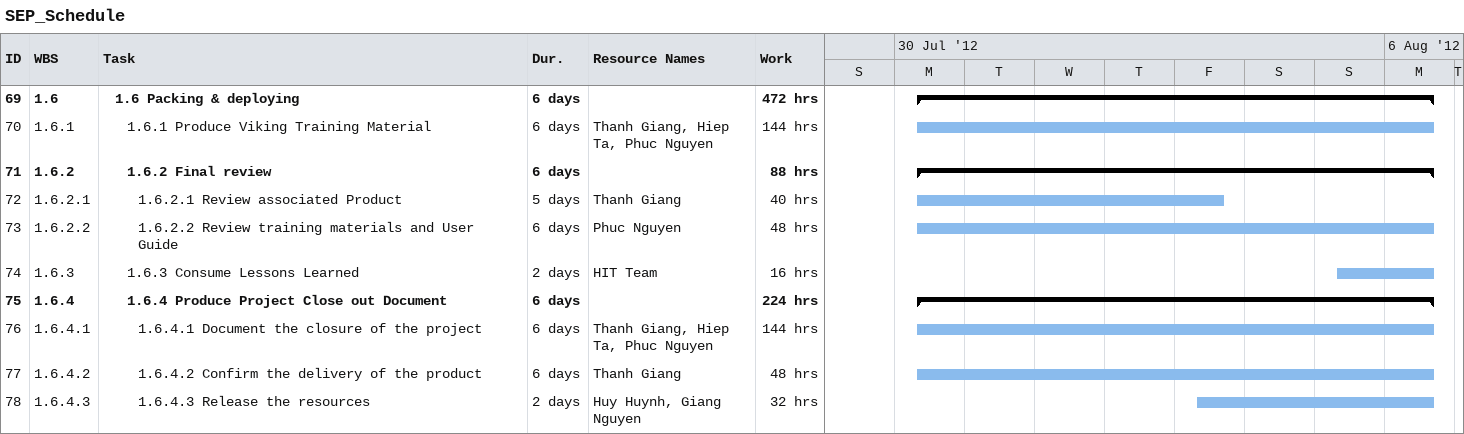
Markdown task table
SEP_Schedule

| ID | WBS | Task | Duration | Start | Finish | Resources | Work (h) |
|---|---|---|---|---|---|---|---|
| 69 | 1.6 | **1.6 Packing & deploying** | 6d | 2012-07-30 | 2012-08-06 |  | 472 |
| 70 | 1.6.1 | 1.6.1 Produce Viking Training Material | 6d | 2012-07-30 | 2012-08-06 | Thanh Giang, Hiep Ta, Phuc Nguyen | 144 |
| 71 | 1.6.2 | **1.6.2 Final review** | 6d | 2012-07-30 | 2012-08-06 |  | 88 |
| 72 | 1.6.2.1 | 1.6.2.1 Review associated Product | 5d | 2012-07-30 | 2012-08-03 | Thanh Giang | 40 |
| 73 | 1.6.2.2 | 1.6.2.2 Review training materials and User Guide | 6d | 2012-07-30 | 2012-08-06 | Phuc Nguyen | 48 |
| 74 | 1.6.3 | 1.6.3 Consume Lessons Learned | 2d | 2012-08-05 | 2012-08-06 | HIT Team | 16 |
| 75 | 1.6.4 | **1.6.4 Produce Project Close out Document** | 6d | 2012-07-30 | 2012-08-06 |  | 224 |
| 76 | 1.6.4.1 | 1.6.4.1 Document the closure of the project | 6d | 2012-07-30 | 2012-08-06 | Thanh Giang, Hiep Ta, Phuc Nguyen | 144 |
| 77 | 1.6.4.2 | 1.6.4.2 Confirm the delivery of the product | 6d | 2012-07-30 | 2012-08-06 | Thanh Giang | 48 |
| 78 | 1.6.4.3 | 1.6.4.3 Release the resources | 2d | 2012-08-03 | 2012-08-06 | Huy Huynh, Giang Nguyen | 32 |
